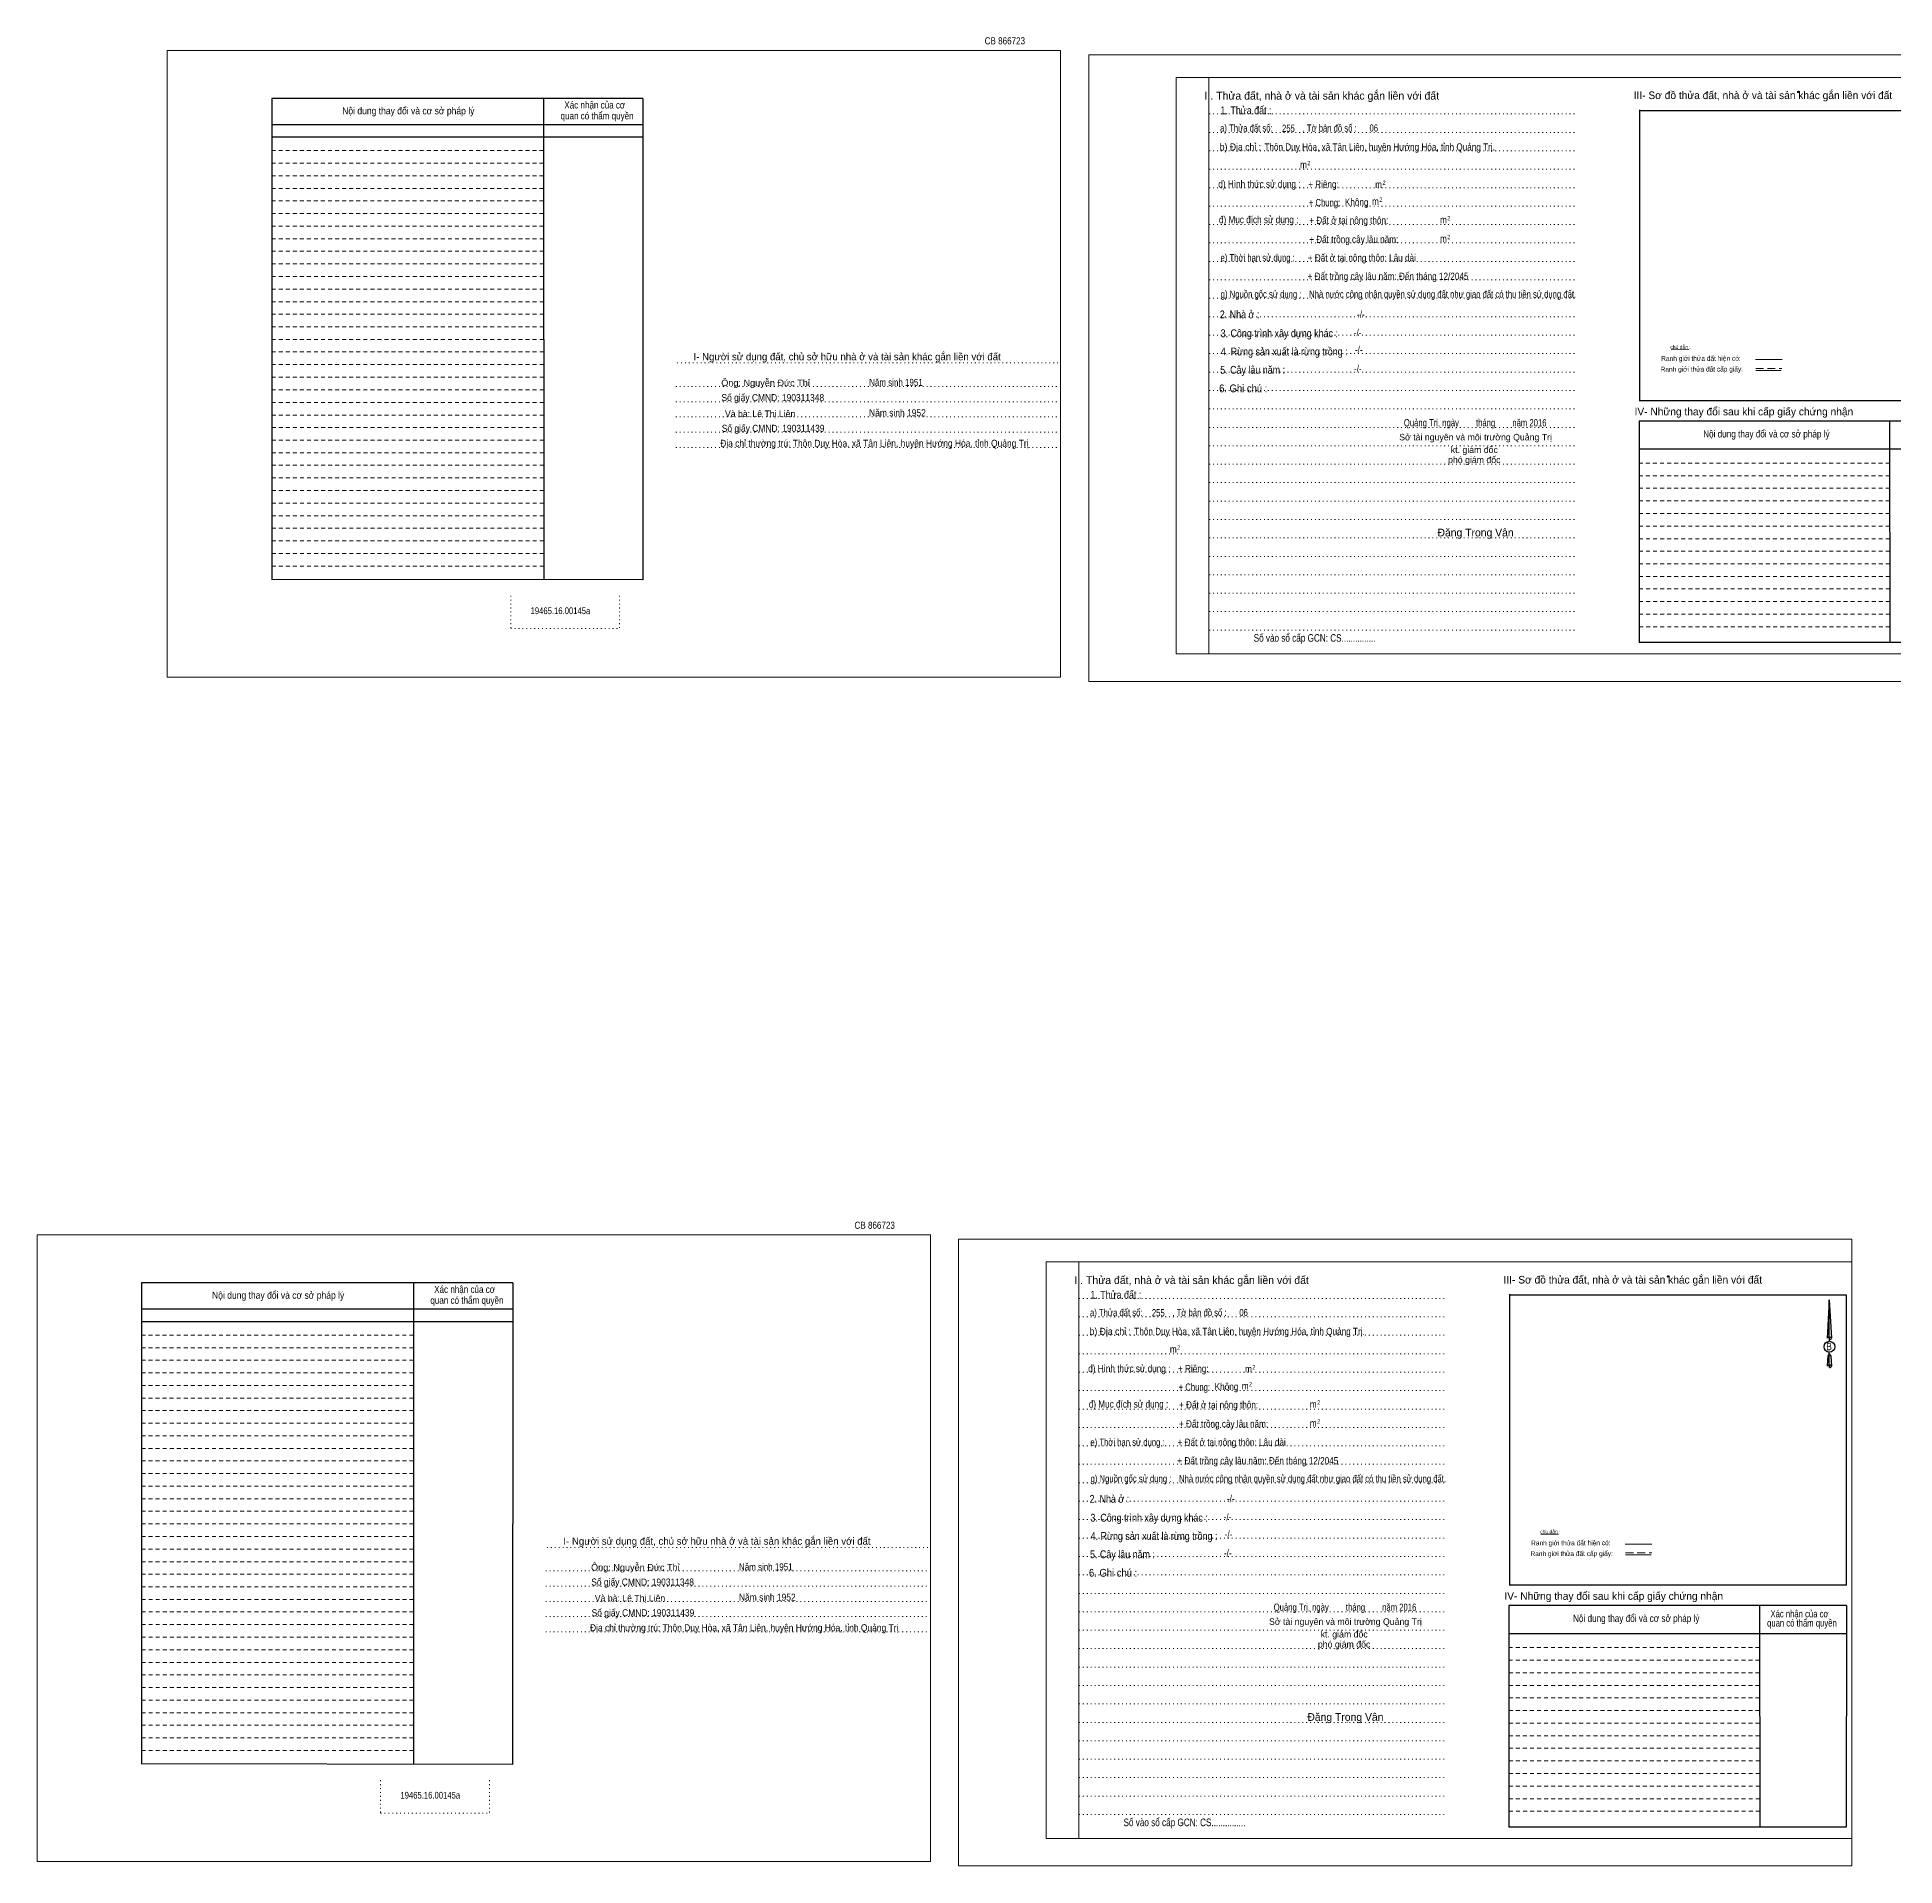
# Model space of a CAD drawing. Header units: metres. Extents: x 549224 to 550010, y 1838173 to 1838596.
# Drawn here: x 549224.5 to 549651.2, y 1838176.2 to 1838596.5 of the extents above; entities that cross this region are included whole.
import ezdxf
from ezdxf.enums import TextEntityAlignment as Align

# ---------------------------------------------------------------- set-up
doc = ezdxf.new("R2010")
doc.units = ezdxf.units.M
doc.header["$LTSCALE"] = 0.6
doc.header["$PDMODE"] = 32
doc.header["$PDSIZE"] = 0.3
for name, pattern in [('DOTTED', [1.5, 0.3, -1.2]), ('MEDIUM_DASHED', [4.5, 3, -1.5]), ('SHORT_DASHED', [2.7, 1.5, -1.2])]:
    doc.linetypes.add(name, pattern=pattern)
for name, color, linetype, lineweight in [('1', 7, 'DOTTED', 13), ('18', 7, 'Continuous', 13), ('2', 7, 'SHORT_DASHED', 13), ('28', 7, 'Continuous', 13), ('55', 7, 'Continuous', 13)]:
    doc.layers.add(name, color=color, linetype=linetype, lineweight=lineweight)
doc.layers.add('40', color=7, linetype='Continuous')

msp = doc.modelspace()

# ---------------------------------------------------------------- linework, layer by layer
at = {"layer": '1', "linetype": 'Continuous'}
for p, q in [((549486.16, 1838587.24), (549671.26, 1838587.24)), ((549486.16, 1838587.24), (549486.16, 1838454.74)), ((549486.16, 1838454.74), (549671.26, 1838454.74)), ((549456.26, 1838315.05), (549641.36, 1838315.05)), ((549456.26, 1838315.05), (549456.26, 1838182.55)), ((549641.36, 1838315.05), (549641.36, 1838181.43)), ((549456.26, 1838182.55), (549641.36, 1838182.55))]:
    msp.add_line(p, q, dxfattribs=at)
at = {"layer": '1'}
for p, q in [((549493.66, 1838587.24), (549493.66, 1838454.74)), ((549493.66, 1838587.24), (549493.66, 1838454.74)), ((549493.72, 1838578.84), (549578.26, 1838578.84)), ((549493.72, 1838574.6), (549578.26, 1838574.6)), ((549493.72, 1838570.36), (549578.26, 1838570.36)), ((549493.72, 1838566.14), (549578.26, 1838566.14)), ((549493.72, 1838561.9), (549578.26, 1838561.9)), ((549493.72, 1838557.66), (549578.26, 1838557.66)), ((549493.72, 1838553.42), (549578.26, 1838553.42)), ((549493.72, 1838549.2), (549578.26, 1838549.2)), ((549493.72, 1838544.94), (549578.26, 1838544.94)), ((549493.72, 1838540.72), (549578.26, 1838540.72)), ((549493.72, 1838536.48), (549578.26, 1838536.48)), ((549493.72, 1838532.24), (549578.26, 1838532.24)), ((549493.72, 1838528), (549578.26, 1838528)), ((549493.72, 1838523.78), (549578.26, 1838523.78)), ((549371.5, 1838521.62), (549459.56, 1838521.62)), ((549493.72, 1838519.54), (549578.26, 1838519.54)), ((549371.22, 1838516.22), (549459.26, 1838516.22)), ((549493.72, 1838515.3), (549578.26, 1838515.3)), ((549371.22, 1838512.72), (549459.26, 1838512.72)), ((549493.72, 1838511.06), (549578.26, 1838511.06)), ((549371.22, 1838509.22), (549459.26, 1838509.22)), ((549493.72, 1838506.82), (549578.26, 1838506.82)), ((549371.22, 1838505.72), (549459.26, 1838505.72)), ((549371.22, 1838502.22), (549459.26, 1838502.22)), ((549493.72, 1838502.6), (549578.26, 1838502.6)), ((549493.72, 1838498.36), (549578.26, 1838498.36)), ((549493.72, 1838494.12), (549578.26, 1838494.12)), ((549493.72, 1838489.88), (549578.26, 1838489.88)), ((549493.72, 1838485.66), (549578.26, 1838485.66)), ((549493.72, 1838481.42), (549578.26, 1838481.42)), ((549493.72, 1838477.18), (549578.26, 1838477.18)), ((549493.72, 1838472.94), (549578.26, 1838472.94)), ((549333.28, 1838468.1), (549333.28, 1838460.58)), ((549358.26, 1838468.1), (549358.26, 1838460.58)), ((549493.72, 1838468.72), (549578.26, 1838468.72)), ((549493.72, 1838464.48), (549578.26, 1838464.48)), ((549333.28, 1838460.58), (549358.26, 1838460.58)), ((549493.72, 1838460.24), (549578.26, 1838460.24)), ((549463.76, 1838315.05), (549463.76, 1838182.55)), ((549463.76, 1838315.05), (549463.76, 1838182.55)), ((549463.82, 1838306.65), (549548.36, 1838306.65)), ((549463.82, 1838302.41), (549548.36, 1838302.41)), ((549463.82, 1838298.17), (549548.36, 1838298.17)), ((549463.82, 1838293.95), (549548.36, 1838293.95)), ((549463.82, 1838289.71), (549548.36, 1838289.71)), ((549463.82, 1838285.47), (549548.36, 1838285.47)), ((549463.82, 1838281.23), (549548.36, 1838281.23)), ((549463.82, 1838277.01), (549548.36, 1838277.01)), ((549463.82, 1838272.75), (549548.36, 1838272.75)), ((549463.82, 1838268.53), (549548.36, 1838268.53)), ((549463.82, 1838264.29), (549548.36, 1838264.29)), ((549463.82, 1838260.05), (549548.36, 1838260.05)), ((549463.82, 1838255.81), (549548.36, 1838255.81)), ((549463.82, 1838251.59), (549548.36, 1838251.59)), ((549341.6, 1838249.43), (549429.66, 1838249.43)), ((549463.82, 1838247.35), (549548.36, 1838247.35)), ((549341.32, 1838244.03), (549429.36, 1838244.03)), ((549463.82, 1838243.11), (549548.36, 1838243.11)), ((549341.32, 1838240.53), (549429.36, 1838240.53)), ((549463.82, 1838238.87), (549548.36, 1838238.87)), ((549341.32, 1838237.03), (549429.36, 1838237.03)), ((549341.32, 1838233.53), (549429.36, 1838233.53)), ((549463.82, 1838234.63), (549548.36, 1838234.63)), ((549341.32, 1838230.03), (549429.36, 1838230.03)), ((549463.82, 1838230.41), (549548.36, 1838230.41)), ((549463.82, 1838226.17), (549548.36, 1838226.17)), ((549463.82, 1838221.93), (549548.36, 1838221.93)), ((549463.82, 1838217.69), (549548.36, 1838217.69)), ((549463.82, 1838213.47), (549548.36, 1838213.47)), ((549463.82, 1838209.23), (549548.36, 1838209.23)), ((549463.82, 1838204.99), (549548.36, 1838204.99)), ((549463.82, 1838200.75), (549548.36, 1838200.75)), ((549303.38, 1838195.91), (549303.38, 1838188.39)), ((549328.36, 1838195.91), (549328.36, 1838188.39)), ((549463.82, 1838196.53), (549548.36, 1838196.53)), ((549463.82, 1838192.29), (549548.36, 1838192.29)), ((549303.38, 1838188.39), (549328.36, 1838188.39)), ((549463.82, 1838188.05), (549548.36, 1838188.05))]:
    msp.add_line(p, q, dxfattribs=at)
at = {"layer": '1', "linetype": 'Continuous'}
for points in [[(549254.38, 1838449.44), (549459.58, 1838449.44), (549459.58, 1838593.44), (549254.38, 1838593.44)], [(549254.38, 1838593.44), (549459.58, 1838593.44), (549459.58, 1838449.44), (549254.38, 1838449.44)], [(549254.38, 1838449.44), (549459.58, 1838449.44), (549459.58, 1838593.44), (549254.38, 1838593.44)], [(549466.06, 1838448.44), (549671.26, 1838448.44), (549671.26, 1838592.44), (549466.06, 1838592.44)], [(549493.66, 1838587.24), (549671.26, 1838587.24), (549671.26, 1838454.74), (549493.66, 1838454.74)], [(549224.48, 1838177.25), (549429.68, 1838177.25), (549429.68, 1838321.25), (549224.48, 1838321.25)], [(549224.48, 1838321.25), (549429.68, 1838321.25), (549429.68, 1838177.25), (549224.48, 1838177.25)], [(549224.48, 1838177.25), (549429.68, 1838177.25), (549429.68, 1838321.25), (549224.48, 1838321.25)], [(549436.16, 1838176.25), (549641.36, 1838176.25), (549641.36, 1838320.25), (549436.16, 1838320.25)], [(549463.76, 1838315.05), (549641.36, 1838315.05), (549641.36, 1838182.55), (549463.76, 1838182.55)]]:
    msp.add_lwpolyline(points, close=True, dxfattribs=at)
at = {"layer": '18', "lineweight": 25}
for p, q in [((549636.16, 1838306.35), (549636.64, 1838297.51)), ((549636.16, 1838306.35), (549636.64, 1838297.51)), ((549636.16, 1838306.35), (549636.64, 1838297.51)), ((549635.78, 1838298.89), (549635.7, 1838297.53)), ((549636.16, 1838297.81), (549636.16, 1838297.47)), ((549636.16, 1838297.47), (549636.16, 1838297.21)), ((549636.16, 1838297.21), (549636.16, 1838296.87)), ((549636.16, 1838297.21), (549636.16, 1838296.87)), ((549636.16, 1838297.21), (549636.16, 1838296.87)), ((549636.64, 1838297.51), (549636.64, 1838297.53)), ((549636.16, 1838293.89), (549636.16, 1838294.29)), ((549636.16, 1838293.89), (549636.16, 1838294.29)), ((549636.16, 1838293.89), (549636.16, 1838294.29)), ((549636.16, 1838293.89), (549636.52, 1838293.41)), ((549636.16, 1838293.89), (549636.52, 1838293.41)), ((549636.16, 1838293.89), (549636.52, 1838293.41)), ((549636.52, 1838293.41), (549636.64, 1838291.09)), ((549636.52, 1838293.41), (549636.64, 1838291.09)), ((549636.52, 1838293.41), (549636.64, 1838291.09)), ((549636.16, 1838291.39), (549636.16, 1838291.05)), ((549636.16, 1838291.05), (549636.16, 1838290.79)), ((549636.64, 1838291.09), (549636.64, 1838291.11))]:
    msp.add_line(p, q, dxfattribs=at)
for points in [[(549636.16, 1838297.81), (549636.16, 1838306.35), (549635.78, 1838298.89)], [(549636.16, 1838291.39), (549636.16, 1838293.89), (549635.84, 1838293.41), (549635.78, 1838292.47), (549635.7, 1838291.11)]]:
    msp.add_lwpolyline(points, dxfattribs=at)
for centre, start_param, end_param in [((549636.184, 1838297.4882), 1.57079633, 3.07445202), ((549636.184, 1838297.4882), 0.06714063, 1.57079633), ((549636.184, 1838297.4882), 4.71238898, 6.28318531), ((549636.184, 1838291.0677), 2.49106941, 3.07427841), ((549636.184, 1838291.0677), 1.57079633, 2.49106941), ((549636.184, 1838291.0677), 0.06714063, 1.57079633), ((549636.184, 1838291.0677), 4.71238898, 6.28318531)]:
    msp.add_ellipse(centre, major_axis=(0.4535, 0), ratio=0.655448, start_param=start_param, end_param=end_param, dxfattribs=at)
msp.add_ellipse((549636.1836, 1838295.5497), major_axis=(0, 1.258), ratio=0.983453, dxfattribs=at)
at = {"layer": '2', "linetype": 'Continuous', "lineweight": 25}
for p, q in [((549363.64, 1838582.4), (549278.38, 1838582.4)), ((549278.38, 1838582.4), (549278.38, 1838471.88)), ((549340.8, 1838582.4), (549340.84, 1838471.8)), ((549363.64, 1838576.36), (549278.48, 1838576.36)), ((549363.64, 1838573.48), (549278.48, 1838573.48)), ((549333.74, 1838310.21), (549248.48, 1838310.21)), ((549248.48, 1838310.21), (549248.48, 1838199.69)), ((549310.9, 1838310.21), (549310.94, 1838199.61)), ((549333.74, 1838304.17), (549248.58, 1838304.17)), ((549333.74, 1838301.29), (549248.58, 1838301.29))]:
    msp.add_line(p, q, dxfattribs=at)
at = {"layer": '2'}
for p, q in [((549340.8, 1838570.42), (549278.36, 1838570.42)), ((549340.8, 1838567.52), (549278.36, 1838567.52)), ((549340.8, 1838567.52), (549278.38, 1838567.52)), ((549340.8, 1838564.62), (549278.38, 1838564.62)), ((549340.8, 1838561.74), (549278.38, 1838561.74)), ((549340.8, 1838558.84), (549278.38, 1838558.84)), ((549340.8, 1838555.94), (549278.38, 1838555.94)), ((549340.8, 1838553.06), (549278.38, 1838553.06)), ((549340.82, 1838550.16), (549278.38, 1838550.16)), ((549340.82, 1838547.28), (549278.38, 1838547.28)), ((549340.82, 1838544.38), (549278.38, 1838544.38)), ((549340.82, 1838541.48), (549278.38, 1838541.48)), ((549340.82, 1838538.6), (549278.38, 1838538.6)), ((549340.82, 1838535.7), (549278.38, 1838535.7)), ((549340.82, 1838532.8), (549278.38, 1838532.8)), ((549340.82, 1838529.92), (549278.38, 1838529.92)), ((549340.82, 1838527.02), (549278.38, 1838527.02)), ((549340.82, 1838524.14), (549278.38, 1838524.14)), ((549340.82, 1838521.24), (549278.38, 1838521.24)), ((549340.82, 1838518.34), (549278.38, 1838518.34)), ((549340.82, 1838515.46), (549278.38, 1838515.46)), ((549340.82, 1838512.56), (549278.38, 1838512.56)), ((549340.84, 1838509.66), (549278.38, 1838509.66)), ((549340.84, 1838506.78), (549278.38, 1838506.78)), ((549340.84, 1838503.88), (549278.38, 1838503.88)), ((549340.84, 1838500.98), (549278.38, 1838500.98)), ((549340.84, 1838498.1), (549278.38, 1838498.1)), ((549340.84, 1838495.2), (549278.38, 1838495.2)), ((549650.02, 1838495.7), (549592.46, 1838495.7)), ((549340.84, 1838492.32), (549278.38, 1838492.32)), ((549340.84, 1838489.42), (549278.38, 1838489.42)), ((549650.04, 1838492.82), (549592.46, 1838492.82)), ((549650.04, 1838489.92), (549592.46, 1838489.92)), ((549340.84, 1838486.52), (549278.38, 1838486.52)), ((549650.04, 1838487.02), (549592.46, 1838487.02)), ((549340.84, 1838483.64), (549278.38, 1838483.64)), ((549340.84, 1838480.74), (549278.38, 1838480.74)), ((549650.04, 1838484.14), (549592.46, 1838484.14)), ((549650.04, 1838481.24), (549592.46, 1838481.24)), ((549340.84, 1838477.84), (549278.38, 1838477.84)), ((549650.04, 1838478.34), (549592.46, 1838478.34)), ((549340.84, 1838474.96), (549278.38, 1838474.96)), ((549650.06, 1838475.46), (549592.46, 1838475.46)), ((549650.06, 1838472.56), (549592.46, 1838472.56)), ((549650.06, 1838469.68), (549592.46, 1838469.68)), ((549650.06, 1838466.78), (549592.46, 1838466.78)), ((549650.06, 1838463.88), (549592.46, 1838463.88)), ((549650.08, 1838461), (549592.46, 1838461)), ((549310.9, 1838298.23), (549248.46, 1838298.23)), ((549310.9, 1838295.33), (549248.46, 1838295.33)), ((549310.9, 1838295.33), (549248.48, 1838295.33)), ((549310.9, 1838292.43), (549248.48, 1838292.43)), ((549310.9, 1838289.55), (549248.48, 1838289.55)), ((549310.9, 1838286.65), (549248.48, 1838286.65)), ((549310.9, 1838283.75), (549248.48, 1838283.75)), ((549310.9, 1838280.87), (549248.48, 1838280.87)), ((549310.92, 1838277.97), (549248.48, 1838277.97)), ((549310.92, 1838275.09), (549248.48, 1838275.09)), ((549310.92, 1838272.19), (549248.48, 1838272.19)), ((549310.92, 1838269.29), (549248.48, 1838269.29)), ((549310.92, 1838266.41), (549248.48, 1838266.41)), ((549310.92, 1838263.51), (549248.48, 1838263.51)), ((549310.92, 1838260.61), (549248.48, 1838260.61)), ((549310.92, 1838257.73), (549248.48, 1838257.73)), ((549310.92, 1838254.83), (549248.48, 1838254.83)), ((549310.92, 1838251.95), (549248.48, 1838251.95)), ((549310.92, 1838249.05), (549248.48, 1838249.05)), ((549310.92, 1838246.15), (549248.48, 1838246.15)), ((549310.92, 1838243.27), (549248.48, 1838243.27)), ((549310.92, 1838240.37), (549248.48, 1838240.37)), ((549310.94, 1838237.47), (549248.48, 1838237.47)), ((549310.94, 1838234.59), (549248.48, 1838234.59)), ((549310.94, 1838231.69), (549248.48, 1838231.69)), ((549310.94, 1838228.79), (549248.48, 1838228.79)), ((549310.94, 1838225.91), (549248.48, 1838225.91)), ((549310.94, 1838223.01), (549248.48, 1838223.01)), ((549620.12, 1838223.51), (549562.56, 1838223.51)), ((549620.14, 1838220.63), (549562.56, 1838220.63)), ((549310.94, 1838220.13), (549248.48, 1838220.13)), ((549310.94, 1838217.23), (549248.48, 1838217.23)), ((549620.14, 1838217.73), (549562.56, 1838217.73)), ((549310.94, 1838214.33), (549248.48, 1838214.33)), ((549620.14, 1838214.83), (549562.56, 1838214.83)), ((549620.14, 1838211.95), (549562.56, 1838211.95)), ((549310.94, 1838211.45), (549248.48, 1838211.45)), ((549310.94, 1838208.55), (549248.48, 1838208.55)), ((549620.14, 1838209.05), (549562.56, 1838209.05)), ((549310.94, 1838205.65), (549248.48, 1838205.65)), ((549620.14, 1838206.15), (549562.56, 1838206.15)), ((549310.94, 1838202.77), (549248.48, 1838202.77)), ((549620.16, 1838203.27), (549562.56, 1838203.27)), ((549620.16, 1838200.37), (549562.56, 1838200.37)), ((549620.16, 1838197.49), (549562.56, 1838197.49)), ((549620.16, 1838194.59), (549562.56, 1838194.59)), ((549620.16, 1838191.69), (549562.56, 1838191.69)), ((549620.18, 1838188.81), (549562.56, 1838188.81))]:
    msp.add_line(p, q, dxfattribs=at)
at = {"layer": '2', "linetype": 'Continuous', "lineweight": 25}
for points in [[(549363.64, 1838582.4), (549363.6, 1838471.76), (549278.38, 1838471.88)], [(549333.74, 1838310.21), (549333.7, 1838199.57), (549248.48, 1838199.69)]]:
    msp.add_lwpolyline(points, dxfattribs=at)
at = {"layer": '28', "lineweight": 25}
for p, q in [((549592.6, 1838579.8), (549592.6, 1838513.16)), ((549670.04, 1838512.94), (549592.52, 1838512.94)), ((549650.02, 1838508.24), (549650.08, 1838457.36)), ((549669.96, 1838501.78), (549592.46, 1838501.78)), ((549669.94, 1838457.36), (549592.46, 1838457.36)), ((549562.7, 1838307.61), (549562.7, 1838240.97)), ((549640.14, 1838240.75), (549562.62, 1838240.75)), ((549620.12, 1838236.05), (549620.18, 1838185.17)), ((549640.08, 1838236.05), (549640.04, 1838185.17)), ((549640.06, 1838229.59), (549562.56, 1838229.59)), ((549640.04, 1838185.17), (549562.56, 1838185.17))]:
    msp.add_line(p, q, dxfattribs=at)
at = {"layer": '28', "linetype": 'SHORT_DASHED'}
for p, q in [((549650.02, 1838498.6), (549592.46, 1838498.6)), ((549620.12, 1838226.41), (549562.56, 1838226.41))]:
    msp.add_line(p, q, dxfattribs=at)
at = {"layer": '28', "lineweight": 25}
for points in [[(549670.04, 1838512.94), (549670.04, 1838579.58), (549592.52, 1838579.58)], [(549669.98, 1838508.24), (549592.46, 1838508.24), (549592.46, 1838457.36)], [(549640.14, 1838240.75), (549640.14, 1838307.39), (549562.62, 1838307.39)], [(549640.08, 1838236.05), (549562.56, 1838236.05), (549562.56, 1838185.17)]]:
    msp.add_lwpolyline(points, dxfattribs=at)
at = {"layer": '28'}
for p in [(549629, 1838583.9), (549599.1, 1838311.71)]:
    msp.add_point(p, dxfattribs=at)
at = {"layer": '55'}
for p, q in [((549599.82, 1838524.64), (549603.86, 1838524.7)), ((549619.2, 1838522.38), (549625.3, 1838522.38)), ((549619.26, 1838519.9), (549625.12, 1838519.9)), ((549619.26, 1838519.9), (549625.12, 1838519.9)), ((549569.92, 1838252.45), (549573.96, 1838252.51)), ((549589.3, 1838250.19), (549595.4, 1838250.19)), ((549589.36, 1838247.71), (549595.22, 1838247.71)), ((549589.36, 1838247.71), (549595.22, 1838247.71))]:
    msp.add_line(p, q, dxfattribs=at)
at = {"layer": '55', "linetype": 'MEDIUM_DASHED'}
for p, q in [((549619.26, 1838520.34), (549625.26, 1838520.34)), ((549589.36, 1838248.15), (549595.36, 1838248.15))]:
    msp.add_line(p, q, dxfattribs=at)

# ---------------------------------------------------------------- texts
at = {"layer": '18'}
for s, height, p in [('II. Thửa đất, nhà ở và tài sản khác gắn liền với đất', 1.8, (549519.58, 1838582.14)), ('Sở tài nguyên và môi trường Quảng Trị', 1.5, (549554.91, 1838503.82)), ('kt. giám đốc', 1.5, (549554.62, 1838500.92)), ('phó giám đốc', 1.5, (549554.61, 1838498.61)), ('Đặng Trọng Vân', 1.782, (549554.905, 1838481.76)), ('II. Thửa đất, nhà ở và tài sản khác gắn liền với đất', 1.8, (549489.68, 1838309.95)), ('Sở tài nguyên và môi trường Quảng Trị', 1.5, (549525.01, 1838231.63)), ('kt. giám đốc', 1.5, (549524.72, 1838228.73)), ('phó giám đốc', 1.5, (549524.71, 1838226.42)), ('Đặng Trọng Vân', 1.782, (549525.005, 1838209.57))]:
    msp.add_text(s, height=height, dxfattribs=at).set_placement(p, align=Align.CENTER)
for s, height, width, p in [('1. Thửa đất :', 1.8, 0.85, (549502.165, 1838578.78)), ('a) Thửa đất số:              , Tờ bản đồ số : ', 1.65, 0.8, (549512.16, 1838574.77)), ('255', 1.65, 0.8, (549511.92, 1838574.72)), ('06', 1.65, 0.8, (549531.52, 1838574.78)), ('b) Địa chỉ : ', 1.65, 0.9, (549501.16, 1838570.44)), (' Thôn Duy Hòa, xã Tân Liên, huyện Hướng Hóa, tỉnh Quảng Trị.', 1.65, 0.85, (549532.62, 1838570.43)), (' m', 1.65, 0.85, (549515.115, 1838566.35)), ('2', 1, 0.75, (549516.605, 1838567.05)), ('d) Hình thức sử dụng :', 1.65, 0.85, (549505.255, 1838561.92)), ('+ Riêng: ', 1.65, 0.85, (549520.225, 1838561.88)), (' m', 1.65, 0.85, (549532.375, 1838561.82)), ('2', 1, 0.75, (549533.885, 1838562.54)), ('       + Chung:', 1.65, 0.8, (549518.495, 1838557.64)), ('Không', 1.65, 0.85, (549527.595, 1838557.76)), (' m', 1.65, 0.85, (549531.635, 1838557.92)), ('2', 1, 0.75, (549533.145, 1838558.64)), ('đ) Mục đích sử dụng :', 1.65, 0.85, (549505.085, 1838553.74)), ('+ Đất ở tại nông thôn:', 1.65, 0.85, (549525.775, 1838553.57)), (' m', 1.65, 0.85, (549547.255, 1838553.7)), ('2', 1, 0.75, (549548.765, 1838554.4)), ('+ Đất trồng cây lâu năm:', 1.65, 0.85, (549526.92, 1838549.2)), (' m', 1.65, 0.85, (549547.255, 1838549.36)), ('2', 1, 0.75, (549548.765, 1838550.06)), ('e) Thời hạn sử dụng :', 1.65, 0.8, (549504.85, 1838544.98)), ('+ Đất ở tại nông thôn: Lâu dài', 1.65, 0.85, (549528.78, 1838544.97)), ('+ Đất trồng cây lâu năm: Đến tháng 12/2045', 1.65, 0.85, (549534.795, 1838540.72)), ('g) Nguồn gốc sử dụng :', 1.65, 0.8, (549505.64, 1838536.62)), ('Nhà nước công nhận quyền sử dụng đất như giao đất có thu tiền sử dụng đất.', 1.65, 0.8, (549547.35, 1838536.61)), ('2. Nhà ở :', 1.8, 0.85, (549500.695, 1838531.88)), ('3. Công trình xây dựng khác :', 1.8, 0.85, (549509.81, 1838527.54)), ('4. Rừng sản xuất là rừng trồng :', 1.8, 0.85, (549510.945, 1838523.34)), ('5. Cây lâu năm :', 1.8, 0.85, (549503.69, 1838519.14)), ('6. Ghi chú :', 1.8, 0.9, (549501.535, 1838514.88)), ('Quảng Trị, ngày        tháng        năm 2016', 1.65, 0.8, (549554.815, 1838507.06)), ('19465.16.00145a', 1.55, 0.85, (549344.685, 1838463.9)), ('Số vào sổ cấp GCN: CS...............', 1.75, 0.8, (549517.93, 1838457.56)), ('1. Thửa đất :', 1.8, 0.85, (549472.265, 1838306.59)), ('a) Thửa đất số:              , Tờ bản đồ số : ', 1.65, 0.8, (549482.26, 1838302.58)), ('255', 1.65, 0.8, (549482.02, 1838302.53)), ('06', 1.65, 0.8, (549501.62, 1838302.59)), ('b) Địa chỉ : ', 1.65, 0.9, (549471.26, 1838298.25)), (' Thôn Duy Hòa, xã Tân Liên, huyện Hướng Hóa, tỉnh Quảng Trị.', 1.65, 0.85, (549502.72, 1838298.24)), (' m', 1.65, 0.85, (549485.215, 1838294.16)), ('2', 1, 0.75, (549486.705, 1838294.86)), ('B', 1.728, 0.85, (549636.105, 1838294.73)), ('d) Hình thức sử dụng :', 1.65, 0.85, (549475.355, 1838289.73)), ('+ Riêng: ', 1.65, 0.85, (549490.325, 1838289.69)), (' m', 1.65, 0.85, (549502.475, 1838289.63)), ('2', 1, 0.75, (549503.985, 1838290.35)), ('       + Chung:', 1.65, 0.8, (549488.595, 1838285.45)), ('Không', 1.65, 0.85, (549497.695, 1838285.57)), (' m', 1.65, 0.85, (549501.735, 1838285.73)), ('2', 1, 0.75, (549503.245, 1838286.45)), ('đ) Mục đích sử dụng :', 1.65, 0.85, (549475.185, 1838281.55)), ('+ Đất ở tại nông thôn:', 1.65, 0.85, (549495.875, 1838281.38)), (' m', 1.65, 0.85, (549517.355, 1838281.51)), ('2', 1, 0.75, (549518.865, 1838282.21)), ('+ Đất trồng cây lâu năm:', 1.65, 0.85, (549497.02, 1838277.01)), (' m', 1.65, 0.85, (549517.355, 1838277.17)), ('2', 1, 0.75, (549518.865, 1838277.87)), ('e) Thời hạn sử dụng :', 1.65, 0.8, (549474.95, 1838272.79)), ('+ Đất ở tại nông thôn: Lâu dài', 1.65, 0.85, (549498.88, 1838272.78)), ('+ Đất trồng cây lâu năm: Đến tháng 12/2045', 1.65, 0.85, (549504.895, 1838268.53)), ('g) Nguồn gốc sử dụng :', 1.65, 0.8, (549475.74, 1838264.43)), ('Nhà nước công nhận quyền sử dụng đất như giao đất có thu tiền sử dụng đất.', 1.65, 0.8, (549517.45, 1838264.42)), ('2. Nhà ở :', 1.8, 0.85, (549470.795, 1838259.69)), ('3. Công trình xây dựng khác :', 1.8, 0.85, (549479.91, 1838255.35)), ('4. Rừng sản xuất là rừng trồng :', 1.8, 0.85, (549481.045, 1838251.15)), ('5. Cây lâu năm :', 1.8, 0.85, (549473.79, 1838246.95)), ('6. Ghi chú :', 1.8, 0.9, (549471.635, 1838242.69)), ('Quảng Trị, ngày        tháng        năm 2016', 1.65, 0.8, (549524.915, 1838234.87)), ('19465.16.00145a', 1.55, 0.85, (549314.785, 1838191.71)), ('Số vào sổ cấp GCN: CS...............', 1.75, 0.8, (549488.03, 1838185.37))]:
    msp.add_text(s, height=height, dxfattribs=dict(at, width=width)).set_placement(p, align=Align.CENTER)
at = {"layer": '2'}
for s, width, p in [('Nội dung thay đổi và cơ sở pháp lý', 0.9, (549309.74, 1838578.76)), ('Nội dung thay đổi và cơ sở pháp lý', 0.9, (549309.74, 1838578.76)), (' quan có thẩm quyền', 0.85, (549352.845, 1838577.6)), (' quan có thẩm quyền', 0.85, (549352.845, 1838577.6)), ('Xác nhận của cơ', 0.85, (549352.575, 1838580.1)), ('Xác nhận của cơ', 0.85, (549352.575, 1838580.1)), ('Nội dung thay đổi và cơ sở pháp lý', 0.9, (549279.84, 1838306.57)), ('Nội dung thay đổi và cơ sở pháp lý', 0.9, (549279.84, 1838306.57)), (' quan có thẩm quyền', 0.85, (549322.945, 1838305.41)), (' quan có thẩm quyền', 0.85, (549322.945, 1838305.41)), ('Xác nhận của cơ', 0.85, (549322.675, 1838307.91)), ('Xác nhận của cơ', 0.85, (549322.675, 1838307.91))]:
    msp.add_text(s, height=1.63, dxfattribs=dict(at, width=width)).set_placement(p, align=Align.CENTER)
at = {"layer": '28'}
for s, height, p in [('III- Sơ đồ thửa đất, nhà ở và tài sản khác gắn liền với đất', 1.75, (549620.92, 1838582.26)), ('I- Người sử dụng đất, chủ sở hữu nhà ở và tài sản khác gắn liền với đất', 1.653, (549410.545, 1838522.24)), ('Và bà: Lê Thị Liên', 1.49, (549390.565, 1838509.21)), ('IV- Những thay đổi sau khi cấp giấy chứng nhận', 1.75, (549616.545, 1838509.58)), ('III- Sơ đồ thửa đất, nhà ở và tài sản khác gắn liền với đất', 1.75, (549591.02, 1838310.07)), ('I- Người sử dụng đất, chủ sở hữu nhà ở và tài sản khác gắn liền với đất', 1.653, (549380.645, 1838250.05)), ('Và bà: Lê Thị Liên', 1.49, (549360.665, 1838237.02)), ('IV- Những thay đổi sau khi cấp giấy chứng nhận', 1.75, (549586.645, 1838237.39))]:
    msp.add_text(s, height=height, dxfattribs=at).set_placement(p, align=Align.CENTER)
for s, height, width, p in [('-/-', 1.65, 0.85, (549528.575, 1838531.98)), ('-/-', 1.65, 0.85, (549527.815, 1838527.8)), ('-/-', 1.65, 0.85, (549528.075, 1838523.84)), ('-/-', 1.65, 0.85, (549527.875, 1838519.52)), ('Ông: Nguyễn Đức Thỉ', 1.49, 1.05, (549391.8, 1838516.3)), ('Năm sinh 1951', 1.61, 0.85, (549421.76, 1838516.36)), ('Số giấy CMND: 190311348', 1.61, 0.9, (549393.465, 1838512.86)), ('Năm sinh 1952', 1.61, 0.9, (549422.105, 1838509.37)), ('Số giấy CMND: 190311439', 1.61, 0.9, (549393.54, 1838505.8)), ('Nội dung thay đổi và cơ sở pháp lý', 1.65, 0.85, (549621.71, 1838504.5)), ('Địa chỉ thường trú: Thôn Duy Hòa, xã Tân Liên, huyện Hướng Hóa, tỉnh Quảng Trị', 1.61, 0.9, (549416.8, 1838502.36)), ('-/-', 1.65, 0.85, (549498.675, 1838259.79)), ('-/-', 1.65, 0.85, (549497.915, 1838255.61)), ('-/-', 1.65, 0.85, (549498.175, 1838251.65)), ('Ông: Nguyễn Đức Thỉ', 1.49, 1.05, (549361.9, 1838244.11)), ('-/-', 1.65, 0.85, (549497.975, 1838247.33)), ('Số giấy CMND: 190311348', 1.61, 0.9, (549363.565, 1838240.67)), ('Năm sinh 1951', 1.61, 0.85, (549391.86, 1838244.17)), ('Năm sinh 1952', 1.61, 0.9, (549392.205, 1838237.18)), ('Số giấy CMND: 190311439', 1.61, 0.9, (549363.64, 1838233.61)), ('Nội dung thay đổi và cơ sở pháp lý', 1.65, 0.85, (549591.81, 1838232.31)), (' quan có thẩm quyền', 1.65, 0.8, (549629.625, 1838231.25)), ('Xác nhận của cơ', 1.65, 0.8, (549629.315, 1838233.35)), ('Địa chỉ thường trú: Thôn Duy Hòa, xã Tân Liên, huyện Hướng Hóa, tỉnh Quảng Trị', 1.61, 0.9, (549386.9, 1838230.17))]:
    msp.add_text(s, height=height, dxfattribs=dict(at, width=width)).set_placement(p, align=Align.CENTER)
at = {"layer": '40', "width": 0.85}
for p in [(549446.78, 1838594.84), (549416.88, 1838322.65)]:
    msp.add_text('CB 866723', height=1.63, dxfattribs=at).set_placement(p, align=Align.CENTER)
at = {"layer": '55', "width": 0.8}
for s, height, p in [('Ranh giới thửa đất hiện có:', 1.127, (549606.6837, 1838522.0975)), ('Ranh giới thửa đất cấp giấy:', 1.122, (549606.8837, 1838519.6381)), ('Ranh giới thửa đất hiện có:', 1.127, (549576.7837, 1838249.9075)), ('Ranh giới thửa đất cấp giấy:', 1.122, (549576.9837, 1838247.4481))]:
    msp.add_text(s, height=height, rotation=0.135, dxfattribs=at).set_placement(p, align=Align.CENTER)
at = {"layer": '55'}
for p in [(549601.9798, 1838524.8389), (549572.0798, 1838252.6489)]:
    msp.add_text('chú dẫn :', height=0.8272, rotation=359.974, dxfattribs=at).set_placement(p, align=Align.CENTER)

doc.saveas('drawing.dxf')
